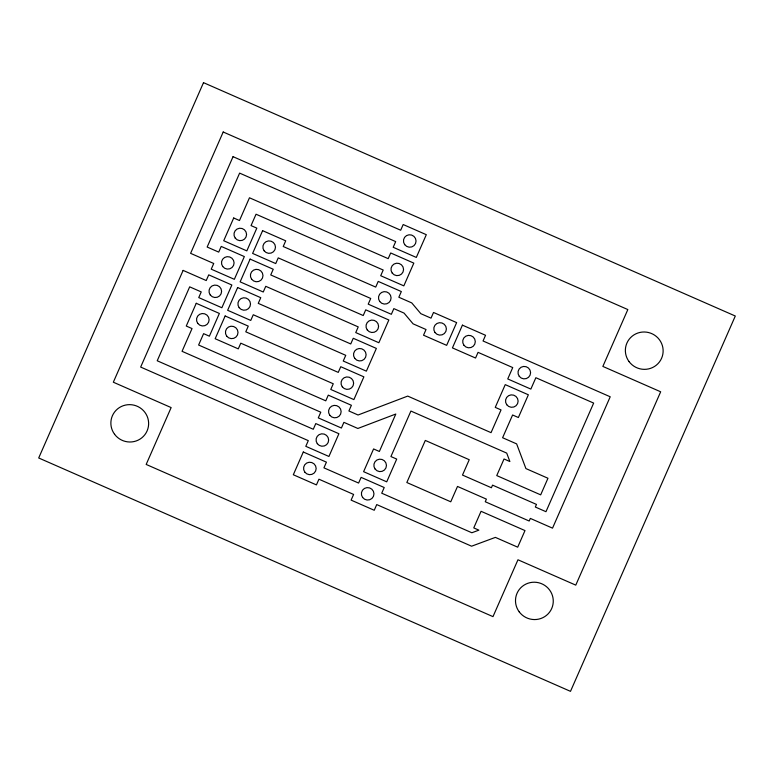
<?xml version="1.0" encoding="UTF-8"?>
<svg xmlns="http://www.w3.org/2000/svg" width="774" height="774" viewBox="0 0 774 774"><rect width="100%" height="100%" fill="white"/><g stroke="black" fill="none" stroke-linecap="round" stroke-linejoin="round"><path stroke-width="1.16" d="M203.504 82.654L38.7 457.976L570.496 691.346L735.3 316.024L203.504 82.654M223.202 131.996L113.333 382.211L171.141 407.579L146.17 464.439L492.99 616.636L517.961 559.776L575.769 585.134L660.667 391.789L602.859 366.421L627.83 309.561L223.202 131.996M183.119 270.397L140.665 367.07L308.294 440.638L305.798 446.317L328.921 456.466L338.906 433.721L315.782 423.572L313.286 429.26L157.219 360.771L189.678 286.844L201.24 291.914L198.744 297.603L221.867 307.752L231.852 285.006L208.728 274.857L206.232 280.546L183.119 270.397M233.051 156.667L190.607 253.34L213.73 263.489L211.234 269.168L234.348 279.317L244.342 256.571L221.219 246.422L218.723 252.111L207.161 247.041L239.621 173.115L395.688 241.604L393.192 247.283L416.315 257.432L426.31 234.686L403.186 224.537L400.69 230.226L233.051 156.667M196.248 303.292L186.263 326.038L192.039 328.573L182.054 351.319L320.784 412.203L318.288 417.883L341.402 428.032L343.898 422.343L357.859 428.467L395.814 414.022L379.366 451.474L373.59 448.939L363.606 471.685L386.719 481.834L396.714 459.088L390.928 456.554L410.907 411.052L506.709 453.1L509.882 461.546L504.038 458.982L496.744 475.584L540.678 494.857L547.963 478.255L525.914 468.58L516.635 443.889L502.607 437.736L512.591 414.99L518.377 417.525L528.361 394.779L505.238 384.63L495.254 407.376L501.039 409.91L491.045 432.656L407.724 396.094L358.062 414.999L348.9 410.975L351.396 405.286L328.273 395.137L325.777 400.826L198.608 345.02L203.601 333.652L209.377 336.187L219.371 313.441L196.248 303.292M233.7 217.987L223.715 240.733L246.838 250.882L256.823 228.137L251.047 225.602L256.039 214.224L383.207 270.029L380.711 275.718L403.834 285.867L413.819 263.121L390.696 252.972L388.2 258.661L249.47 197.776L239.485 220.532L233.7 217.987M225.147 315.976L215.162 338.722L238.286 348.871L240.782 343.182L333.265 383.769L330.769 389.457L353.892 399.597L363.877 376.851L340.753 366.712L338.257 372.391L245.774 331.804L248.27 326.125L225.147 315.976M237.637 287.541L227.643 310.287L250.766 320.436L253.262 314.747L345.755 355.334L343.25 361.023L366.373 371.162L376.367 348.416L353.244 338.277L350.748 343.956L258.255 303.369L260.761 297.69L237.637 287.541M250.118 259.106L240.133 281.852L263.257 292.001L265.753 286.312L358.236 326.899L355.74 332.588L378.863 342.737L388.848 319.991L365.725 309.842L363.229 315.531L270.745 274.944L273.241 269.255L250.118 259.106M262.609 230.671L252.614 253.417L275.738 263.566L278.234 257.877L370.717 298.464L368.221 304.153L391.344 314.302L393.84 308.613L404.038 313.093L413.103 323.851L426.029 329.521L423.533 335.21L446.656 345.349L456.641 322.603L433.517 312.464L431.021 318.143L420.824 313.673L411.758 302.915L398.833 297.235L401.338 291.556L378.215 281.407L375.719 287.096L283.226 246.509L285.722 240.82L262.609 230.671M303.302 452.006L293.317 474.752L316.431 484.901L318.936 479.212L353.612 494.431L351.115 500.12L374.239 510.269L376.735 504.58L471.589 546.202L495.389 537.388L517.7 547.179L524.995 530.577L481.06 511.295L473.765 527.897L478.893 530.151L471.85 532.754L381.727 493.202L384.223 487.523L361.11 477.374L358.604 483.063L323.929 467.844L326.425 462.155L303.302 452.006M462.417 325.148L452.432 347.894L475.555 358.033L478.051 352.354L512.736 367.573L507.744 378.941L530.858 389.09L535.86 377.712L593.658 403.08L545.97 511.701L535.327 507.028L536.479 504.416L492.545 485.134L491.403 487.755L462.494 475.072L469.238 459.717L425.303 440.435L406.834 482.521L450.758 501.794L457.502 486.44L486.401 499.124L485.259 501.746L529.184 521.018L530.335 518.406L552.53 528.149L610.212 396.781L483.044 340.976L485.54 335.287L462.417 325.148M519.238 376.299A6.308 6.211 23.3 0 0 530.074 375.177A6.308 6.211 23.3 0 0 523.563 366.45A6.308 6.211 23.3 0 0 519.238 376.299M506.757 404.734A6.308 6.211 23.3 0 0 517.593 403.612A6.308 6.211 23.3 0 0 511.082 394.885A6.308 6.211 23.3 0 0 506.757 404.734M375.1 469.044A6.308 6.211 23.3 0 0 385.936 467.922A6.308 6.211 23.3 0 0 379.424 459.195A6.308 6.211 23.3 0 0 375.1 469.044M362.619 497.479A6.308 6.211 23.3 0 0 373.455 496.357A6.308 6.211 23.3 0 0 366.944 487.63A6.308 6.211 23.3 0 0 362.619 497.479M629.088 361.642A18.934 18.634 23.3 0 0 661.586 358.285A18.934 18.634 23.3 0 0 642.062 332.094A18.934 18.634 23.3 0 0 629.088 361.642M304.811 472.111A6.308 6.211 23.3 0 0 315.647 470.989A6.308 6.211 23.3 0 0 309.136 462.262A6.308 6.211 23.3 0 0 304.811 472.111M435.036 332.559A6.308 6.211 23.3 0 0 445.863 331.446A6.308 6.211 23.3 0 0 439.361 322.71A6.308 6.211 23.3 0 0 435.036 332.559M463.936 345.243A6.308 6.211 23.3 0 0 474.772 344.13A6.308 6.211 23.3 0 0 468.26 335.394A6.308 6.211 23.3 0 0 463.936 345.243M210.247 294.962A6.308 6.211 23.3 0 0 221.083 293.839A6.308 6.211 23.3 0 0 214.572 285.113A6.308 6.211 23.3 0 0 210.247 294.962M317.301 443.676A6.308 6.211 23.3 0 0 328.137 442.554A6.308 6.211 23.3 0 0 321.626 433.827A6.308 6.211 23.3 0 0 317.301 443.676M404.696 244.642A6.308 6.211 23.3 0 0 415.532 243.52A6.308 6.211 23.3 0 0 409.02 234.793A6.308 6.211 23.3 0 0 404.696 244.642M264.118 250.776A6.308 6.211 23.3 0 0 274.954 249.654A6.308 6.211 23.3 0 0 268.443 240.927A6.308 6.211 23.3 0 0 264.118 250.776M251.637 279.211A6.308 6.211 23.3 0 0 262.463 278.089A6.308 6.211 23.3 0 0 255.962 269.362A6.308 6.211 23.3 0 0 251.637 279.211M379.724 301.512A6.308 6.211 23.3 0 0 390.56 300.389A6.308 6.211 23.3 0 0 384.049 291.663A6.308 6.211 23.3 0 0 379.724 301.512M367.244 329.947A6.308 6.211 23.3 0 0 378.07 328.824A6.308 6.211 23.3 0 0 371.568 320.097A6.308 6.211 23.3 0 0 367.244 329.947M342.272 386.807A6.308 6.211 23.3 0 0 353.108 385.694A6.308 6.211 23.3 0 0 346.597 376.957A6.308 6.211 23.3 0 0 342.272 386.807M354.753 358.381A6.308 6.211 23.3 0 0 365.589 357.259A6.308 6.211 23.3 0 0 359.078 348.523A6.308 6.211 23.3 0 0 354.753 358.381M226.666 336.08A6.308 6.211 23.3 0 0 237.492 334.958A6.308 6.211 23.3 0 0 230.991 326.231A6.308 6.211 23.3 0 0 226.666 336.08M235.219 238.092A6.308 6.211 23.3 0 0 246.055 236.97A6.308 6.211 23.3 0 0 239.543 228.243A6.308 6.211 23.3 0 0 235.219 238.092M239.147 307.646A6.308 6.211 23.3 0 0 249.983 306.523A6.308 6.211 23.3 0 0 243.471 297.797A6.308 6.211 23.3 0 0 239.147 307.646M197.757 323.397A6.308 6.211 23.3 0 0 208.593 322.274A6.308 6.211 23.3 0 0 202.082 313.547A6.308 6.211 23.3 0 0 197.757 323.397M329.782 415.241A6.308 6.211 23.3 0 0 340.618 414.119A6.308 6.211 23.3 0 0 334.107 405.392A6.308 6.211 23.3 0 0 329.782 415.241M392.215 273.077A6.308 6.211 23.3 0 0 403.041 271.955A6.308 6.211 23.3 0 0 396.54 263.228A6.308 6.211 23.3 0 0 392.215 273.077M222.728 266.527A6.308 6.211 23.3 0 0 233.564 265.405A6.308 6.211 23.3 0 0 227.053 256.678A6.308 6.211 23.3 0 0 222.728 266.527M114.591 434.291A18.934 18.634 23.3 0 0 147.089 430.934A18.934 18.634 23.3 0 0 127.565 404.744A18.934 18.634 23.3 0 0 114.591 434.291M519.219 611.857A18.934 18.634 23.3 0 0 551.717 608.499A18.934 18.634 23.3 0 0 532.193 582.309A18.934 18.634 23.3 0 0 519.219 611.857"/></g></svg>
